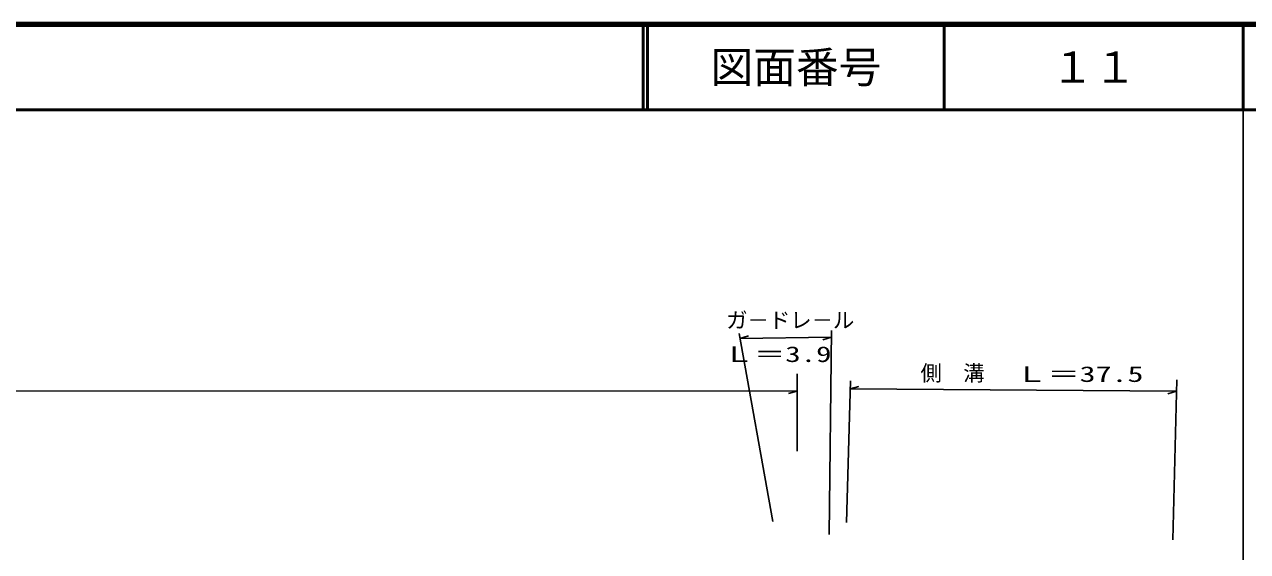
# Model space of a CAD drawing. Units: millimetres, scale not verified. Extents: x 40000 to 680000, y 20000 to 380000.
# Drawn here: x 436290 to 579500, y 318252 to 380000 of the extents above; entities that cross this region are included whole.
import ezdxf
from ezdxf.enums import TextEntityAlignment as Align

# ---------------------------------------------------------------- set-up
doc = ezdxf.new("R2010")
doc.units = ezdxf.units.MM
doc.header["$LTSCALE"] = 1000
for name, color, linetype, lineweight in [('M-BGD', 7, 'Continuous', 25), ('M-TTL', 2, 'Continuous', 140), ('M-TTL-BAND', 7, 'Continuous', 25), ('M-TTL-LINE', 7, 'Continuous', 50)]:
    doc.layers.add(name, color=color, linetype=linetype, lineweight=lineweight)
doc.layers.add('M-TTL-TXT', color=7, linetype='Continuous')
doc.styles.add('ＭＳ ゴシック', font='')
doc.styles.get('ＭＳ ゴシック').set_extended_font_data('MS Gothic')

msp = doc.modelspace()

# ---------------------------------------------------------------- linework, layer by layer
at = {"layer": 'M-BGD'}
for p, q in [((519960, 343807), (523913, 321772)), ((530794, 344141), (530509, 320260)), ((520065, 343210), (521061, 343510)), ((520065, 343210), (530784, 343347)), ((530784, 343347), (529788, 343047)), ((526780, 330031), (526780, 339067)), ((533010, 338245), (532535, 321638)), ((571222, 338384), (570741, 319627)), ((73703, 336794), (526780, 337093)), ((526734, 337059), (525734, 336771)), ((532983, 337301), (533985, 337581)), ((532983, 337301), (571187, 337026)), ((571187, 337026), (570185, 336746))]:
    msp.add_line(p, q, dxfattribs=at)
at = {"layer": 'M-TTL'}
msp.add_line((680000, 380000), (40000, 380000), dxfattribs=at)
at = {"layer": 'M-TTL-BAND'}
msp.add_line((579000, 20000), (579000, 370000), dxfattribs=at)
at = {"layer": 'M-TTL-LINE'}
for p, q in [((508747, 380000), (508747, 370000)), ((509247, 380000), (509247, 370000)), ((543997, 380000), (543997, 370000)), ((579000, 380000), (579000, 370000)), ((40000, 370000), (680000, 370000))]:
    msp.add_line(p, q, dxfattribs=at)

# ---------------------------------------------------------------- texts
at = {"layer": 'M-BGD', "style": 'ＭＳ ゴシック'}
for s, p in [('ガ－ドレ－ル', (518456, 343891)), ('側\u3000溝', (541208, 337697))]:
    msp.add_text(s, height=1833, dxfattribs=at).set_placement(p, align=Align.BOTTOM_LEFT)
for s, width, p in [('Ｌ＝3.9', 1.45, (518115, 339906)), ('Ｌ＝37.5', 1.5, (552331, 337571))]:
    msp.add_text(s, height=1833, dxfattribs=dict(at, width=width)).set_placement(p, align=Align.BOTTOM_LEFT)
at = {"layer": 'M-TTL-TXT', "style": 'ＭＳ ゴシック'}
for s, p in [('図面番号', (526622, 375000)), ('１１', (561497, 375000))]:
    msp.add_text(s, height=3666, dxfattribs=at).set_placement(p, align=Align.MIDDLE_CENTER)

doc.saveas('drawing.dxf')
